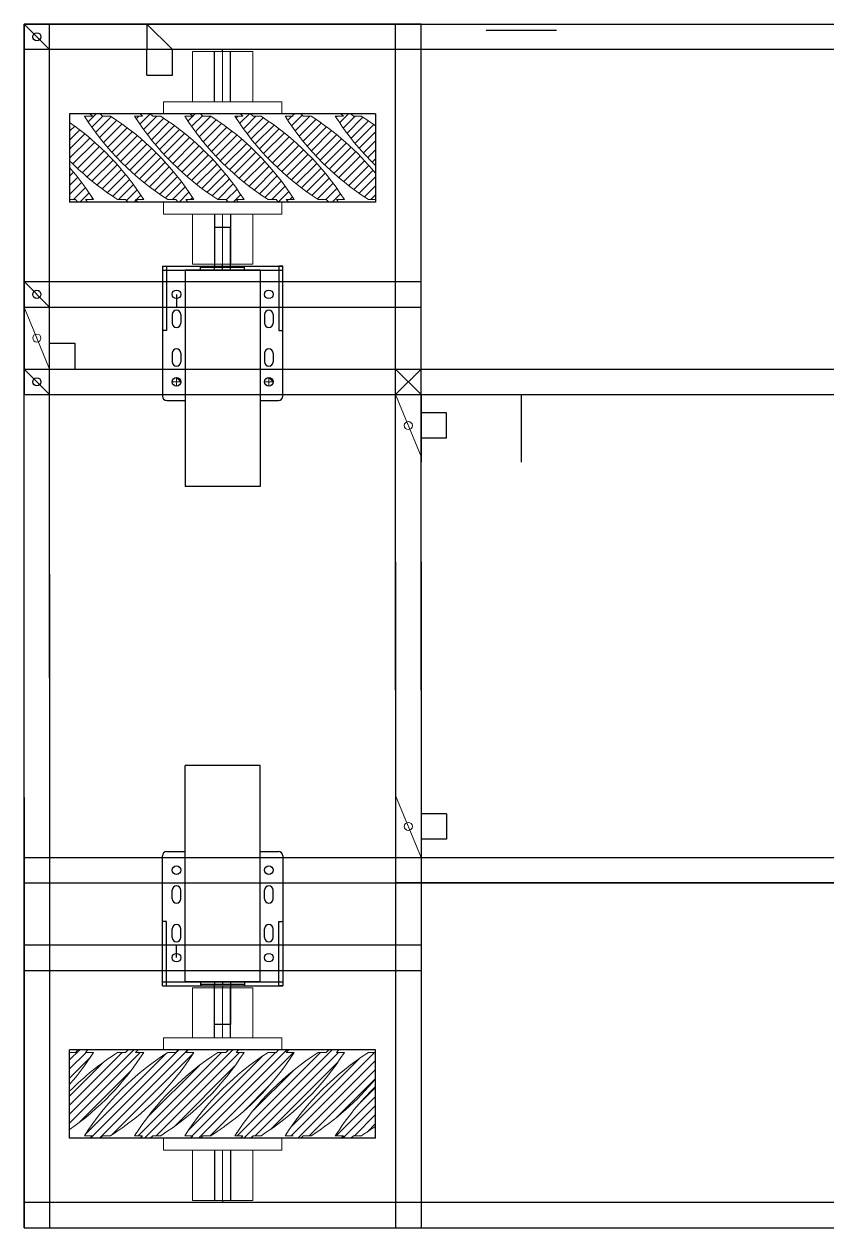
# Model space of a CAD drawing. Header units: millimetres. Extents: x -15418 to 43885, y -27590 to 23052.
# Drawn here: x 30900 to 31300, y 15416 to 16016 of the extents above; entities that cross this region are included whole.
import ezdxf

# ---------------------------------------------------------------- set-up
doc = ezdxf.new("R2010")
doc.units = ezdxf.units.MM
doc.header["$LTSCALE"] = 0.5
doc.layers.get('0').update_dxf_attribs({"lineweight": 5})
doc.layers.get('Defpoints').update_dxf_attribs({"color": 4})
for name, color, linetype in [('Layer1', 1, 'Continuous'), ('Layer2', 2, 'Continuous'), ('Layer3', 9, 'Continuous'), ('Layer4', 6, 'Continuous')]:
    doc.layers.add(name, color=color, linetype=linetype)
doc.layers.add('Layer5', color=51, linetype='Continuous', lineweight=5)
pattern_1 = [(45, (5222.7254, -559.264), (-2.24506403, 2.24506403), [])]
pattern_2 = [(45, (5222.7254, -483.3154), (-2.24506403, 2.24506403), [])]

msp = doc.modelspace()

# ---------------------------------------------------------------- hatches: boundary and pattern name
at = {"layer": 'Layer5'}
h = msp.add_hatch(dxfattribs=at)
h.set_pattern_fill('ANSI31', color=256)
h.set_pattern_definition(pattern_1)
h.paths.add_polyline_path([(30922.289, 15944.3818, -0.03656583), (30934.1782, 15928.449), (30930.1782, 15928.449), (30931.4182, 15927.209), (30926.4182, 15927.209), (30925.1782, 15928.449), (30922.289, 15928.449)], flags=17)
edge = h.paths.add_edge_path()
edge.add_line((31056.4182, 15927.209), (31051.4182, 15927.209))
edge.add_line((31051.4182, 15927.209), (31050.1782, 15928.449))
edge.add_line((31050.1782, 15928.449), (31046.1782, 15928.449))
edge.add_arc((31119.6467, 16043.4375), 136.455, 572.5753358, 597.4246642, ccw=False)
edge.add_line((31004.6582, 15969.969), (31008.6582, 15969.969))
edge.add_line((31008.6582, 15969.969), (31007.4182, 15971.209))
edge.add_line((31007.4182, 15971.209), (31012.4182, 15971.209))
edge.add_line((31012.4182, 15971.209), (31013.6582, 15969.969))
edge.add_line((31013.6582, 15969.969), (31017.6582, 15969.969))
edge.add_arc((30944.4468, 15855.2376), 136.1, 392.5424058, 417.4575942, ccw=False)
edge.add_line((31059.1782, 15928.449), (31055.1782, 15928.449))
edge.add_line((31055.1782, 15928.449), (31056.4182, 15927.209))
edge = h.paths.add_edge_path()
edge.add_line((30981.4182, 15927.209), (30976.4182, 15927.209))
edge.add_line((30976.4182, 15927.209), (30975.1782, 15928.449))
edge.add_line((30975.1782, 15928.449), (30971.1782, 15928.449))
edge.add_arc((31044.6467, 16043.4375), 136.455, 572.5753358, 597.4246642, ccw=False)
edge.add_line((30929.6582, 15969.969), (30933.6582, 15969.969))
edge.add_line((30933.6582, 15969.969), (30932.4182, 15971.209))
edge.add_line((30932.4182, 15971.209), (30937.4182, 15971.209))
edge.add_line((30937.4182, 15971.209), (30938.6582, 15969.969))
edge.add_line((30938.6582, 15969.969), (30942.6582, 15969.969))
edge.add_arc((30869.4468, 15855.2376), 136.1, 392.5424058, 417.4575942, ccw=False)
edge.add_line((30984.1782, 15928.449), (30980.1782, 15928.449))
edge.add_line((30980.1782, 15928.449), (30981.4182, 15927.209))
edge = h.paths.add_edge_path()
edge.add_line((30956.4182, 15927.209), (30951.4182, 15927.209))
edge.add_line((30951.4182, 15927.209), (30950.1782, 15928.449))
edge.add_line((30950.1782, 15928.449), (30946.1782, 15928.449))
edge.add_arc((31019.6467, 16043.4375), 136.455, 584.481355, 597.4246642, ccw=False)
edge.add_line((30922.289, 15947.8266), (30922.289, 15966.879))
edge.add_arc((30844.4468, 15855.2376), 136.1, 392.5424058, 415.1137921, ccw=False)
edge.add_line((30959.1782, 15928.449), (30955.1782, 15928.449))
edge.add_line((30955.1782, 15928.449), (30956.4182, 15927.209))
h = msp.add_hatch(dxfattribs=at)
h.set_pattern_fill('ANSI31', color=256)
h.set_pattern_definition(pattern_1)
edge = h.paths.add_edge_path()
edge.add_line((31031.4182, 15927.209), (31026.4182, 15927.209))
edge.add_line((31026.4182, 15927.209), (31025.1782, 15928.449))
edge.add_line((31025.1782, 15928.449), (31021.1782, 15928.449))
edge.add_arc((31094.6467, 16043.4375), 136.455, 572.5753358, 597.4246642, ccw=False)
edge.add_line((30979.6582, 15969.969), (30983.6582, 15969.969))
edge.add_line((30983.6582, 15969.969), (30982.4182, 15971.209))
edge.add_line((30982.4182, 15971.209), (30987.4182, 15971.209))
edge.add_line((30987.4182, 15971.209), (30988.6582, 15969.969))
edge.add_line((30988.6582, 15969.969), (30992.6582, 15969.969))
edge.add_arc((30919.4468, 15855.2376), 136.1, 392.5424058, 417.4575942, ccw=False)
edge.add_line((31034.1782, 15928.449), (31030.1782, 15928.449))
edge.add_line((31030.1782, 15928.449), (31031.4182, 15927.209))
edge = h.paths.add_edge_path()
edge.add_line((31006.4182, 15927.209), (31001.4182, 15927.209))
edge.add_line((31001.4182, 15927.209), (31000.1782, 15928.449))
edge.add_line((31000.1782, 15928.449), (30996.1782, 15928.449))
edge.add_arc((31069.6467, 16043.4375), 136.455, 572.5753358, 597.4246642, ccw=False)
edge.add_line((30954.6582, 15969.969), (30958.6582, 15969.969))
edge.add_line((30958.6582, 15969.969), (30957.4182, 15971.209))
edge.add_line((30957.4182, 15971.209), (30962.4182, 15971.209))
edge.add_line((30962.4182, 15971.209), (30963.6582, 15969.969))
edge.add_line((30963.6582, 15969.969), (30967.6582, 15969.969))
edge.add_arc((30894.4468, 15855.2376), 136.1, 392.5424058, 417.4575942, ccw=False)
edge.add_line((31009.1782, 15928.449), (31005.1782, 15928.449))
edge.add_line((31005.1782, 15928.449), (31006.4182, 15927.209))
h = msp.add_hatch(dxfattribs=at)
h.set_pattern_fill('ANSI31', color=256)
h.set_pattern_definition(pattern_1)
edge = h.paths.add_edge_path()
edge.add_line((31032.4182, 15971.209), (31037.4182, 15971.209))
edge.add_line((31037.4182, 15971.209), (31038.6582, 15969.969))
edge.add_line((31038.6582, 15969.969), (31042.6582, 15969.969))
edge.add_arc((30969.4468, 15855.2376), 136.1, 399.3514593, 417.4575942, ccw=False)
edge.add_line((31074.689, 15941.5353), (31074.689, 15928.449))
edge.add_line((31074.689, 15928.449), (31071.1782, 15928.449))
edge.add_arc((31144.6467, 16043.4375), 136.455, 572.5753358, 597.4246642, ccw=False)
edge.add_line((31029.6582, 15969.969), (31033.6582, 15969.969))
edge.add_line((31033.6582, 15969.969), (31032.4182, 15971.209))
edge = h.paths.add_edge_path()
edge.add_line((31057.4182, 15971.209), (31062.4182, 15971.209))
edge.add_line((31062.4182, 15971.209), (31063.6582, 15969.969))
edge.add_line((31063.6582, 15969.969), (31067.6582, 15969.969))
edge.add_arc((30994.4468, 15855.2376), 136.1, 413.8726113, 417.4575942, ccw=False)
edge.add_line((31074.689, 15965.1667), (31074.689, 15945.4426))
edge.add_arc((31169.6467, 16043.4375), 136.455, 572.5753358, 585.9017964, ccw=False)
edge.add_line((31054.6582, 15969.969), (31058.6582, 15969.969))
edge.add_line((31058.6582, 15969.969), (31057.4182, 15971.209))
h = msp.add_hatch(dxfattribs=at)
h.set_pattern_fill('ANSI31', color=256)
h.set_pattern_definition(pattern_2)
h.paths.add_polyline_path([(30922.289, 15487.4362, 0.03656583), (30934.1782, 15503.369), (30930.1782, 15503.369), (30931.4182, 15504.609), (30926.4182, 15504.609), (30925.1782, 15503.369), (30922.289, 15503.369)], flags=17)
edge = h.paths.add_edge_path()
edge.add_line((31056.4182, 15504.609), (31051.4182, 15504.609))
edge.add_line((31051.4182, 15504.609), (31050.1782, 15503.369))
edge.add_line((31050.1782, 15503.369), (31046.1782, 15503.369))
edge.add_arc((31119.6467, 15388.3805), 136.455, -237.4246642, -212.5753358)
edge.add_line((31004.6582, 15461.849), (31008.6582, 15461.849))
edge.add_line((31008.6582, 15461.849), (31007.4182, 15460.609))
edge.add_line((31007.4182, 15460.609), (31012.4182, 15460.609))
edge.add_line((31012.4182, 15460.609), (31013.6582, 15461.849))
edge.add_line((31013.6582, 15461.849), (31017.6582, 15461.849))
edge.add_arc((30944.4468, 15576.5804), 136.1, -57.4575942, -32.5424058)
edge.add_line((31059.1782, 15503.369), (31055.1782, 15503.369))
edge.add_line((31055.1782, 15503.369), (31056.4182, 15504.609))
edge = h.paths.add_edge_path()
edge.add_line((30981.4182, 15504.609), (30976.4182, 15504.609))
edge.add_line((30976.4182, 15504.609), (30975.1782, 15503.369))
edge.add_line((30975.1782, 15503.369), (30971.1782, 15503.369))
edge.add_arc((31044.6467, 15388.3805), 136.455, -237.4246642, -212.5753358)
edge.add_line((30929.6582, 15461.849), (30933.6582, 15461.849))
edge.add_line((30933.6582, 15461.849), (30932.4182, 15460.609))
edge.add_line((30932.4182, 15460.609), (30937.4182, 15460.609))
edge.add_line((30937.4182, 15460.609), (30938.6582, 15461.849))
edge.add_line((30938.6582, 15461.849), (30942.6582, 15461.849))
edge.add_arc((30869.4468, 15576.5804), 136.1, -57.4575942, -32.5424058)
edge.add_line((30984.1782, 15503.369), (30980.1782, 15503.369))
edge.add_line((30980.1782, 15503.369), (30981.4182, 15504.609))
edge = h.paths.add_edge_path()
edge.add_line((30956.4182, 15504.609), (30951.4182, 15504.609))
edge.add_line((30951.4182, 15504.609), (30950.1782, 15503.369))
edge.add_line((30950.1782, 15503.369), (30946.1782, 15503.369))
edge.add_arc((31019.6467, 15388.3805), 136.455, -237.4246642, -224.481355)
edge.add_line((30922.289, 15483.9914), (30922.289, 15464.939))
edge.add_arc((30844.4468, 15576.5804), 136.1, -55.1137921, -32.5424058)
edge.add_line((30959.1782, 15503.369), (30955.1782, 15503.369))
edge.add_line((30955.1782, 15503.369), (30956.4182, 15504.609))
h = msp.add_hatch(dxfattribs=at)
h.set_pattern_fill('ANSI31', color=256)
h.set_pattern_definition(pattern_2)
edge = h.paths.add_edge_path()
edge.add_line((31031.4182, 15504.609), (31026.4182, 15504.609))
edge.add_line((31026.4182, 15504.609), (31025.1782, 15503.369))
edge.add_line((31025.1782, 15503.369), (31021.1782, 15503.369))
edge.add_arc((31094.6467, 15388.3805), 136.455, -237.4246642, -212.5753358)
edge.add_line((30979.6582, 15461.849), (30983.6582, 15461.849))
edge.add_line((30983.6582, 15461.849), (30982.4182, 15460.609))
edge.add_line((30982.4182, 15460.609), (30987.4182, 15460.609))
edge.add_line((30987.4182, 15460.609), (30988.6582, 15461.849))
edge.add_line((30988.6582, 15461.849), (30992.6582, 15461.849))
edge.add_arc((30919.4468, 15576.5804), 136.1, -57.4575942, -32.5424058)
edge.add_line((31034.1782, 15503.369), (31030.1782, 15503.369))
edge.add_line((31030.1782, 15503.369), (31031.4182, 15504.609))
edge = h.paths.add_edge_path()
edge.add_line((31006.4182, 15504.609), (31001.4182, 15504.609))
edge.add_line((31001.4182, 15504.609), (31000.1782, 15503.369))
edge.add_line((31000.1782, 15503.369), (30996.1782, 15503.369))
edge.add_arc((31069.6467, 15388.3805), 136.455, -237.4246642, -212.5753358)
edge.add_line((30954.6582, 15461.849), (30958.6582, 15461.849))
edge.add_line((30958.6582, 15461.849), (30957.4182, 15460.609))
edge.add_line((30957.4182, 15460.609), (30962.4182, 15460.609))
edge.add_line((30962.4182, 15460.609), (30963.6582, 15461.849))
edge.add_line((30963.6582, 15461.849), (30967.6582, 15461.849))
edge.add_arc((30894.4468, 15576.5804), 136.1, -57.4575942, -32.5424058)
edge.add_line((31009.1782, 15503.369), (31005.1782, 15503.369))
edge.add_line((31005.1782, 15503.369), (31006.4182, 15504.609))
h = msp.add_hatch(dxfattribs=at)
h.set_pattern_fill('ANSI31', color=256)
h.set_pattern_definition(pattern_2)
edge = h.paths.add_edge_path()
edge.add_line((31032.4182, 15460.609), (31037.4182, 15460.609))
edge.add_line((31037.4182, 15460.609), (31038.6582, 15461.849))
edge.add_line((31038.6582, 15461.849), (31042.6582, 15461.849))
edge.add_arc((30969.4468, 15576.5804), 136.1, -57.4575942, -39.3514593)
edge.add_line((31074.689, 15490.2827), (31074.689, 15503.369))
edge.add_line((31074.689, 15503.369), (31071.1782, 15503.369))
edge.add_arc((31144.6467, 15388.3805), 136.455, -237.4246642, -212.5753358)
edge.add_line((31029.6582, 15461.849), (31033.6582, 15461.849))
edge.add_line((31033.6582, 15461.849), (31032.4182, 15460.609))
edge = h.paths.add_edge_path()
edge.add_line((31057.4182, 15460.609), (31062.4182, 15460.609))
edge.add_line((31062.4182, 15460.609), (31063.6582, 15461.849))
edge.add_line((31063.6582, 15461.849), (31067.6582, 15461.849))
edge.add_arc((30994.4468, 15576.5804), 136.1, -57.4575942, -53.8726113)
edge.add_line((31074.689, 15466.6514), (31074.689, 15486.3754))
edge.add_arc((31169.6467, 15388.3805), 136.455, -225.9017964, -212.5753358)
edge.add_line((31054.6582, 15461.849), (31058.6582, 15461.849))
edge.add_line((31058.6582, 15461.849), (31057.4182, 15460.609))

# ---------------------------------------------------------------- linework, layer by layer
for p, q in [((31013.489, 16002.209), (30983.489, 16002.209)), ((30983.489, 15977.209), (30983.489, 16002.209)), ((30998.489, 15977.209), (30998.489, 16002.209)), ((31013.489, 15977.209), (31013.489, 16002.209)), ((31027.989, 15977.209), (30968.989, 15977.209)), ((30968.989, 15977.209), (30968.989, 15971.209)), ((31027.989, 15971.209), (31027.989, 15977.209)), ((30968.989, 15971.209), (31027.989, 15971.209)), ((31027.989, 15927.209), (30968.989, 15927.209)), ((30968.989, 15927.209), (30968.989, 15921.209)), ((31027.989, 15921.209), (31027.989, 15927.209)), ((30968.989, 15921.209), (31027.989, 15921.209)), ((30983.489, 15921.209), (30983.489, 15896.209)), ((30998.489, 15921.209), (30998.489, 15896.209)), ((31013.489, 15921.209), (31013.489, 15896.209)), ((30983.489, 15896.209), (31013.489, 15896.209)), ((30899.589, 15874.859), (30912.289, 15843.959)), ((31084.689, 15831.259), (31097.389, 15800.359)), ((31084.689, 15631.459), (31097.389, 15600.559)), ((30983.489, 15535.609), (31013.489, 15535.609)), ((30983.489, 15510.609), (30983.489, 15535.609)), ((30998.489, 15510.609), (30998.489, 15535.609)), ((31013.489, 15510.609), (31013.489, 15535.609)), ((30968.989, 15504.609), (30968.989, 15510.609)), ((30968.989, 15510.609), (31027.989, 15510.609)), ((31027.989, 15510.609), (31027.989, 15504.609)), ((31027.989, 15504.609), (30968.989, 15504.609)), ((30968.989, 15460.609), (31027.989, 15460.609)), ((30968.989, 15454.609), (30968.989, 15460.609)), ((31027.989, 15460.609), (31027.989, 15454.609)), ((31027.989, 15454.609), (30968.989, 15454.609)), ((30983.489, 15454.609), (30983.489, 15429.609)), ((30998.489, 15454.609), (30998.489, 15429.609)), ((31013.489, 15454.609), (31013.489, 15429.609)), ((31013.489, 15429.609), (30983.489, 15429.609))]:
    msp.add_line(p, q)
at = {"transparency": 33554661}
for p, q in [((31084.689, 15831.259), (31097.389, 15843.959)), ((31097.389, 15831.259), (31084.689, 15843.959)), ((31084.689, 15843.959), (31084.689, 15843.959)), ((31097.389, 15843.959), (31097.389, 15831.259)), ((30973.339, 15837.609), (30977.639, 15837.609)), ((30977.639, 15837.609), (30975.489, 15839.759)), ((30975.489, 15839.759), (30975.489, 15835.459)), ((31023.639, 15837.609), (31019.339, 15837.609)), ((31021.489, 15835.459), (31021.489, 15839.759)), ((31021.489, 15839.759), (31023.639, 15837.609))]:
    msp.add_line(p, q, dxfattribs=at)
for centre in [(30905.939, 15859.409), (31091.039, 15815.809), (31091.039, 15616.009)]:
    msp.add_circle(centre, 2)
at = {"layer": 'Defpoints'}
for p, q in [((30968.489, 15895.209), (30968.489, 15830.499)), ((30968.489, 15895.209), (31028.489, 15895.209)), ((30968.489, 15895.209), (30970.489, 15895.209)), ((30970.489, 15895.209), (30970.489, 15863.209)), ((30987.489, 15893.209), (30987.489, 15895.209)), ((31009.489, 15893.209), (31009.489, 15895.209)), ((31028.489, 15895.209), (31026.489, 15895.209)), ((31026.489, 15895.209), (31026.489, 15863.209)), ((31028.489, 15830.499), (31028.489, 15895.209)), ((30968.489, 15893.209), (31028.489, 15893.209)), ((30973.339, 15871.209), (30973.339, 15866.909)), ((30977.639, 15871.209), (30977.639, 15866.909)), ((31019.339, 15871.209), (31019.339, 15866.909)), ((31023.639, 15871.209), (31023.639, 15866.909)), ((30970.489, 15863.209), (30968.489, 15863.209)), ((31026.489, 15863.209), (31028.489, 15863.209)), ((30973.339, 15851.909), (30973.339, 15847.609)), ((30977.639, 15851.909), (30977.639, 15847.609)), ((31019.339, 15851.909), (31019.339, 15847.609)), ((31023.639, 15851.909), (31023.639, 15847.609)), ((30970.639, 15828.349), (30979.839, 15828.349)), ((31017.139, 15828.349), (31026.339, 15828.349)), ((30968.489, 15536.609), (30968.489, 15601.319)), ((30970.639, 15603.469), (30979.839, 15603.469)), ((31017.139, 15603.469), (31026.339, 15603.469)), ((31028.489, 15601.319), (31028.489, 15536.609)), ((30973.339, 15579.909), (30973.339, 15584.209)), ((30977.639, 15579.909), (30977.639, 15584.209)), ((31019.339, 15579.909), (31019.339, 15584.209)), ((31023.639, 15579.909), (31023.639, 15584.209)), ((30970.489, 15568.609), (30968.489, 15568.609)), ((30970.489, 15536.609), (30970.489, 15568.609)), ((30973.339, 15560.609), (30973.339, 15564.909)), ((30977.639, 15560.609), (30977.639, 15564.909)), ((31019.339, 15560.609), (31019.339, 15564.909)), ((31023.639, 15560.609), (31023.639, 15564.909)), ((31026.489, 15536.609), (31026.489, 15568.609)), ((31026.489, 15568.609), (31028.489, 15568.609)), ((30968.489, 15538.609), (31028.489, 15538.609)), ((30968.489, 15536.609), (31028.489, 15536.609)), ((30968.489, 15536.609), (30970.489, 15536.609)), ((30987.489, 15538.609), (30987.489, 15536.609)), ((31009.489, 15538.609), (31009.489, 15536.609)), ((31028.489, 15536.609), (31026.489, 15536.609))]:
    msp.add_line(p, q, dxfattribs=at)
for centre in [(30975.489, 15881.209), (31021.489, 15881.209), (30975.489, 15837.609), (31021.489, 15837.609), (30975.489, 15594.209), (31021.489, 15594.209), (30975.489, 15550.609), (31021.489, 15550.609)]:
    msp.add_circle(centre, 2.15, dxfattribs=at)
for centre, start, end in [((30975.489, 15871.209), 0, 180), ((31021.489, 15871.209), 0, 180), ((30975.489, 15866.909), 180, 0), ((31021.489, 15866.909), 180, 0), ((30975.489, 15851.909), 0, 180), ((31021.489, 15851.909), 0, 180), ((30975.489, 15847.609), 180, 0), ((31021.489, 15847.609), 180, 0), ((30970.639, 15830.499), 180, 270), ((31026.339, 15830.499), 270, 0), ((30970.639, 15601.319), 90, 180), ((31026.339, 15601.319), 0, 90), ((30975.489, 15584.209), 0, 180), ((31021.489, 15584.209), 0, 180), ((30975.489, 15579.909), 180, 0), ((31021.489, 15579.909), 180, 0), ((30975.489, 15564.909), 0, 180), ((31021.489, 15564.909), 0, 180), ((30975.489, 15560.609), 180, 0), ((31021.489, 15560.609), 180, 0)]:
    msp.add_arc(centre, 2.15, start, end, dxfattribs=at)
at = {"layer": 'Layer1'}
for p, q in [((30899.589, 16003.209), (30899.589, 16015.909)), ((30899.589, 16015.909), (31638.637, 16015.909)), ((30899.589, 16015.909), (30960.789, 16015.909)), ((30960.789, 16015.909), (30960.789, 16003.209)), ((30973.489, 16003.209), (30960.789, 16015.909)), ((31129.889, 16012.909), (31164.889, 16012.909)), ((31638.389, 16003.209), (30899.589, 16003.209)), ((30960.789, 15990.509), (30960.789, 16003.209)), ((30973.489, 15990.509), (30973.489, 16003.209)), ((30960.789, 15990.509), (30973.489, 15990.509)), ((31002.489, 15914.509), (30994.489, 15914.509)), ((30994.489, 15914.509), (30994.489, 15894.509)), ((31002.489, 15894.509), (31002.489, 15914.509)), ((30987.489, 15893.209), (30987.489, 15894.509)), ((31009.489, 15894.509), (30987.489, 15894.509)), ((30994.489, 15893.209), (30994.489, 15894.509)), ((30998.489, 15893.209), (30998.489, 15894.509)), ((31002.489, 15893.209), (31002.489, 15894.509)), ((31009.489, 15893.209), (31009.489, 15894.509)), ((31017.139, 15893.209), (30979.839, 15893.209)), ((30979.839, 15893.209), (30979.839, 15785.409)), ((31017.139, 15893.209), (31017.139, 15785.409)), ((30924.989, 15856.659), (30912.289, 15856.659)), ((30924.989, 15843.959), (30924.989, 15856.659)), ((30912.289, 15843.959), (30924.989, 15843.959)), ((31097.389, 15831.259), (31097.389, 15797.579)), ((31147.389, 15797.579), (31147.389, 15831.259)), ((31017.139, 15785.409), (30979.839, 15785.409)), ((30979.839, 15538.609), (30979.839, 15646.409)), ((31017.139, 15646.409), (30979.839, 15646.409)), ((31017.139, 15538.609), (31017.139, 15646.409)), ((31514.589, 15587.859), (31084.589, 15587.859)), ((31017.139, 15538.609), (30979.839, 15538.609)), ((30987.489, 15538.609), (30987.489, 15537.309)), ((31009.489, 15537.309), (30987.489, 15537.309)), ((30994.489, 15538.609), (30994.489, 15537.309)), ((30994.489, 15517.309), (30994.489, 15537.309)), ((30998.489, 15538.609), (30998.489, 15537.309)), ((31002.489, 15538.609), (31002.489, 15537.309)), ((31002.489, 15537.309), (31002.489, 15517.309)), ((31009.489, 15538.609), (31009.489, 15537.309)), ((31002.489, 15517.309), (30994.489, 15517.309))]:
    msp.add_line(p, q, dxfattribs=at)
at = {"layer": 'Layer2'}
for p, q in [((30994.489, 15977.209), (30994.489, 16002.209)), ((31002.489, 15977.209), (31002.489, 16002.209)), ((30994.489, 15921.209), (30994.489, 15896.209)), ((31002.489, 15921.209), (31002.489, 15896.209)), ((30994.489, 15510.609), (30994.489, 15535.609)), ((31002.489, 15510.609), (31002.489, 15535.609)), ((30994.489, 15454.609), (30994.489, 15429.609)), ((31002.489, 15454.609), (31002.489, 15429.609))]:
    msp.add_line(p, q, dxfattribs=at)
at = {"layer": 'Layer3'}
for p, q in [((30899.589, 16015.909), (30899.589, 15831.259)), ((30899.589, 15801.3153), (30899.589, 16015.909)), ((31097.389, 16015.909), (30899.589, 16015.909)), ((30899.589, 16015.909), (31699.589, 16015.909)), ((30899.589, 15415.909), (30899.589, 16015.909)), ((30899.589, 16015.909), (30912.289, 16003.209)), ((30912.289, 15690.1528), (30912.289, 16015.909)), ((31084.689, 15683.901), (31084.689, 16015.909)), ((31097.389, 15683.901), (31097.389, 16015.909)), ((31699.589, 16003.209), (30899.589, 16003.209)), ((30998.489, 16002.209), (30998.489, 16003.209)), ((30922.289, 15971.209), (30922.289, 15927.209)), ((31074.689, 15971.209), (30922.289, 15971.209)), ((31074.689, 15971.209), (31074.689, 15927.209)), ((31074.689, 15927.209), (30922.289, 15927.209)), ((30998.489, 15895.209), (30998.489, 15896.209)), ((30899.589, 15887.559), (30912.289, 15874.859)), ((30899.589, 15843.959), (30912.289, 15831.259)), ((31110.089, 15822.159), (31097.389, 15822.159)), ((31110.089, 15809.459), (31110.089, 15822.159)), ((31110.089, 15809.459), (31097.389, 15809.459)), ((31084.689, 15747.917), (31084.689, 15415.909)), ((31097.389, 15747.917), (31097.389, 15415.909)), ((30912.289, 15741.6653), (30912.289, 15415.909)), ((30899.589, 15630.5028), (30899.589, 15415.909)), ((31110.089, 15622.359), (31097.389, 15622.359)), ((31110.089, 15622.359), (31110.089, 15609.659)), ((31110.089, 15609.659), (31097.389, 15609.659)), ((30899.589, 15415.909), (30899.589, 15600.559)), ((30998.489, 15536.609), (30998.489, 15535.609)), ((30922.289, 15460.609), (30922.289, 15504.609)), ((31074.689, 15504.609), (30922.289, 15504.609)), ((31074.689, 15460.609), (31074.689, 15504.609)), ((31074.689, 15460.609), (30922.289, 15460.609)), ((31699.589, 15428.609), (30899.589, 15428.609)), ((30998.489, 15429.609), (30998.489, 15428.609)), ((30899.589, 15415.909), (31699.589, 15415.909))]:
    msp.add_line(p, q, dxfattribs=at)
for centre in [(30905.939, 16009.559), (30905.939, 15881.209), (30905.939, 15837.609)]:
    msp.add_circle(centre, 2, dxfattribs=at)
at = {"layer": 'Layer4'}
for p, q in [((30899.589, 15887.559), (31097.389, 15887.559)), ((30975.489, 15881.209), (30975.489, 15874.859)), ((30899.589, 15874.859), (31097.389, 15874.859)), ((30899.589, 15843.959), (31699.589, 15843.959)), ((30899.589, 15831.259), (31699.589, 15831.259)), ((30899.589, 15600.559), (31699.589, 15600.559)), ((30899.589, 15587.859), (31699.589, 15587.859)), ((30899.589, 15556.959), (31097.389, 15556.959)), ((30975.489, 15550.609), (30975.489, 15556.959)), ((30899.589, 15544.259), (31097.389, 15544.259))]:
    msp.add_line(p, q, dxfattribs=at)
at = {"layer": 'Layer5'}
for p, q in [((30933.6582, 15969.969), (30929.6582, 15969.969)), ((30932.4182, 15971.209), (30933.6582, 15969.969)), ((30938.6582, 15969.969), (30937.4182, 15971.209)), ((30942.6582, 15969.969), (30938.6582, 15969.969)), ((30958.6582, 15969.969), (30954.6582, 15969.969)), ((30957.4182, 15971.209), (30958.6582, 15969.969)), ((30963.6582, 15969.969), (30962.4182, 15971.209)), ((30967.6582, 15969.969), (30963.6582, 15969.969)), ((30983.6582, 15969.969), (30979.6582, 15969.969)), ((30982.4182, 15971.209), (30983.6582, 15969.969)), ((30988.6582, 15969.969), (30987.4182, 15971.209)), ((30992.6582, 15969.969), (30988.6582, 15969.969)), ((31008.6582, 15969.969), (31004.6582, 15969.969)), ((31007.4182, 15971.209), (31008.6582, 15969.969)), ((31013.6582, 15969.969), (31012.4182, 15971.209)), ((31017.6582, 15969.969), (31013.6582, 15969.969)), ((31033.6582, 15969.969), (31029.6582, 15969.969)), ((31038.6582, 15969.969), (31037.4182, 15971.209)), ((31042.6582, 15969.969), (31038.6582, 15969.969)), ((31058.6582, 15969.969), (31054.6582, 15969.969)), ((31057.4182, 15971.209), (31058.6582, 15969.969)), ((31063.6582, 15969.969), (31062.4182, 15971.209)), ((31067.6582, 15969.969), (31063.6582, 15969.969)), ((30925.1782, 15928.449), (30922.289, 15928.449)), ((30925.1782, 15928.449), (30926.4182, 15927.209)), ((30931.4182, 15927.209), (30926.4182, 15927.209)), ((30931.4182, 15927.209), (30930.1782, 15928.449)), ((30934.1782, 15928.449), (30930.1782, 15928.449)), ((30950.1782, 15928.449), (30946.1782, 15928.449)), ((30950.1782, 15928.449), (30951.4182, 15927.209)), ((30956.4638, 15927.1635), (30955.1782, 15928.449)), ((30959.1782, 15928.449), (30955.1782, 15928.449)), ((30975.1782, 15928.449), (30971.1782, 15928.449)), ((30975.1782, 15928.449), (30976.4182, 15927.209)), ((30981.4182, 15927.209), (30980.1782, 15928.449)), ((30984.1782, 15928.449), (30980.1782, 15928.449)), ((31000.1782, 15928.449), (30996.1782, 15928.449)), ((31000.1782, 15928.449), (31001.4182, 15927.209)), ((31006.4182, 15927.209), (31005.1782, 15928.449)), ((31009.1782, 15928.449), (31005.1782, 15928.449)), ((31025.1782, 15928.449), (31021.1782, 15928.449)), ((31025.1782, 15928.449), (31026.4182, 15927.209)), ((31031.4182, 15927.209), (31030.1782, 15928.449)), ((31034.1782, 15928.449), (31030.1782, 15928.449)), ((31050.1782, 15928.449), (31046.1782, 15928.449)), ((31050.1782, 15928.449), (31051.4182, 15927.209)), ((31056.4182, 15927.209), (31055.1782, 15928.449)), ((31059.1782, 15928.449), (31055.1782, 15928.449)), ((31074.689, 15928.449), (31071.1782, 15928.449)), ((30925.1782, 15503.369), (30926.4182, 15504.609)), ((30931.4182, 15504.609), (30926.4182, 15504.609)), ((30931.4182, 15504.609), (30930.1782, 15503.369)), ((30950.1782, 15503.369), (30951.4182, 15504.609)), ((30956.4638, 15504.6546), (30955.1782, 15503.369)), ((30975.1782, 15503.369), (30976.4182, 15504.609)), ((30981.4182, 15504.609), (30980.1782, 15503.369)), ((31000.1782, 15503.369), (31001.4182, 15504.609)), ((31006.4182, 15504.609), (31005.1782, 15503.369)), ((31025.1782, 15503.369), (31026.4182, 15504.609)), ((31031.4182, 15504.609), (31030.1782, 15503.369)), ((31050.1782, 15503.369), (31051.4182, 15504.609)), ((31056.4182, 15504.609), (31055.1782, 15503.369)), ((30925.1782, 15503.369), (30922.289, 15503.369)), ((30934.1782, 15503.369), (30930.1782, 15503.369)), ((30950.1782, 15503.369), (30946.1782, 15503.369)), ((30959.1782, 15503.369), (30955.1782, 15503.369)), ((30975.1782, 15503.369), (30971.1782, 15503.369)), ((30984.1782, 15503.369), (30980.1782, 15503.369)), ((31000.1782, 15503.369), (30996.1782, 15503.369)), ((31009.1782, 15503.369), (31005.1782, 15503.369)), ((31025.1782, 15503.369), (31021.1782, 15503.369)), ((31034.1782, 15503.369), (31030.1782, 15503.369)), ((31050.1782, 15503.369), (31046.1782, 15503.369)), ((31059.1782, 15503.369), (31055.1782, 15503.369)), ((31074.689, 15503.369), (31071.1782, 15503.369)), ((30933.6582, 15461.849), (30929.6582, 15461.849)), ((30932.4182, 15460.609), (30933.6582, 15461.849)), ((30938.6582, 15461.849), (30937.4182, 15460.609)), ((30942.6582, 15461.849), (30938.6582, 15461.849)), ((30958.6582, 15461.849), (30954.6582, 15461.849)), ((30957.4182, 15460.609), (30958.6582, 15461.849)), ((30963.6582, 15461.849), (30962.4182, 15460.609)), ((30967.6582, 15461.849), (30963.6582, 15461.849)), ((30983.6582, 15461.849), (30979.6582, 15461.849)), ((30982.4182, 15460.609), (30983.6582, 15461.849)), ((30988.6582, 15461.849), (30987.4182, 15460.609)), ((30992.6582, 15461.849), (30988.6582, 15461.849)), ((31008.6582, 15461.849), (31004.6582, 15461.849)), ((31007.4182, 15460.609), (31008.6582, 15461.849)), ((31013.6582, 15461.849), (31012.4182, 15460.609)), ((31017.6582, 15461.849), (31013.6582, 15461.849)), ((31033.6582, 15461.849), (31029.6582, 15461.849)), ((31038.6582, 15461.849), (31037.4182, 15460.609)), ((31042.6582, 15461.849), (31038.6582, 15461.849)), ((31058.6582, 15461.849), (31054.6582, 15461.849)), ((31057.4182, 15460.609), (31058.6582, 15461.849)), ((31063.6582, 15461.849), (31062.4182, 15460.609)), ((31067.6582, 15461.849), (31063.6582, 15461.849))]:
    msp.add_line(p, q, dxfattribs=at)
for centre, radius, start, end in [((30844.4468, 15855.2376), 136.1, 32.5424058, 55.1137921), ((31044.6467, 16043.4375), 136.455, 212.5753358, 237.4246642), ((30869.4468, 15855.2376), 136.1, 32.5424058, 57.4575942), ((31069.6467, 16043.4375), 136.455, 212.5753358, 237.4246642), ((30894.4468, 15855.2376), 136.1, 32.5424058, 57.4575942), ((31094.6467, 16043.4375), 136.455, 212.5753358, 237.4246642), ((30919.4468, 15855.2376), 136.1, 32.5424058, 57.4575942), ((31119.6467, 16043.4375), 136.455, 212.5753358, 237.4246642), ((30944.4468, 15855.2376), 136.1, 32.5424058, 57.4575942), ((31144.6467, 16043.4375), 136.455, 212.5753358, 237.4246642), ((30969.4468, 15855.2376), 136.1, 39.3514593, 57.4575942), ((31169.6467, 16043.4375), 136.455, 212.5753358, 225.9017964), ((30994.4468, 15855.2376), 136.1, 53.8726113, 57.4575942), ((31019.6467, 16043.4375), 136.455, 224.481355, 237.4246642), ((30819.4468, 15855.2376), 136.1, 32.5424058, 40.9189446), ((30844.4468, 15576.5804), 136.1, 304.8862079, 327.4575942), ((31019.6467, 15388.3805), 136.455, 122.5753358, 135.518645), ((30819.4468, 15576.5804), 136.1, 319.0810554, 327.4575942), ((31044.6467, 15388.3805), 136.455, 122.5753358, 147.4246642), ((30869.4468, 15576.5804), 136.1, 302.5424058, 327.4575942), ((31069.6467, 15388.3805), 136.455, 122.5753358, 147.4246642), ((30894.4468, 15576.5804), 136.1, 302.5424058, 327.4575942), ((31094.6467, 15388.3805), 136.455, 122.5753358, 147.4246642), ((30919.4468, 15576.5804), 136.1, 302.5424058, 327.4575942), ((31119.6467, 15388.3805), 136.455, 122.5753358, 147.4246642), ((30944.4468, 15576.5804), 136.1, 302.5424058, 327.4575942), ((31144.6467, 15388.3805), 136.455, 122.5753358, 147.4246642), ((30969.4468, 15576.5804), 136.1, 302.5424058, 320.6485407), ((31169.6467, 15388.3805), 136.455, 134.0982036, 147.4246642), ((30994.4468, 15576.5804), 136.1, 302.5424058, 306.1273887)]:
    msp.add_arc(centre, radius, start, end, dxfattribs=at)

doc.saveas('drawing.dxf')
